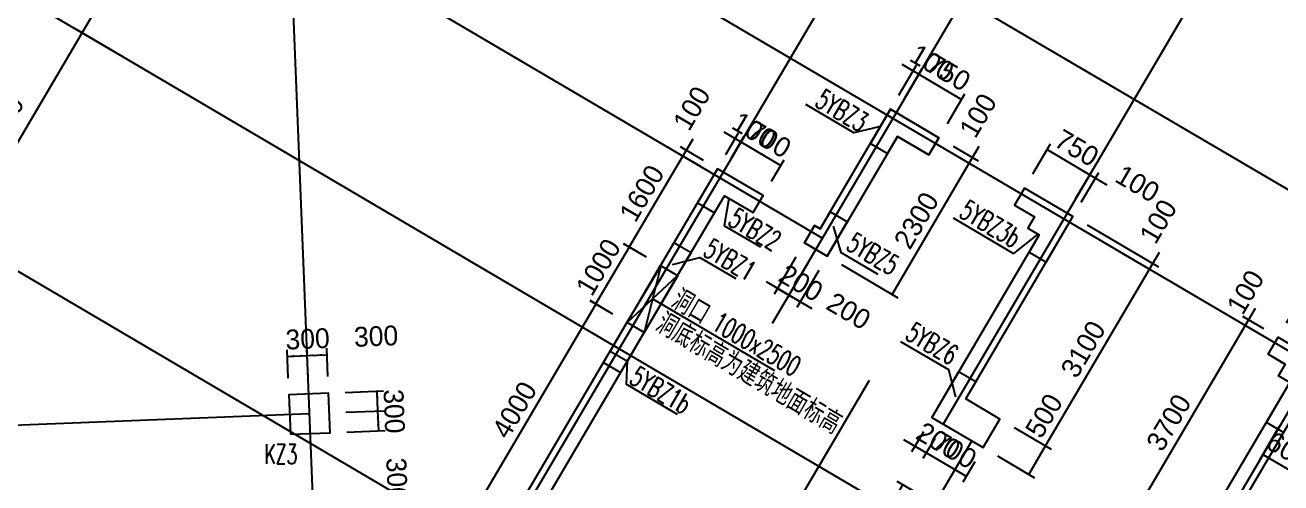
# Model space of a CAD drawing. Extents: x 387171 to 699106, y 11966 to 245688.
# Drawn here: x 485608 to 504596, y 182344 to 189266 of the extents above; entities that cross this region are included whole.
import ezdxf

# ---------------------------------------------------------------- set-up
doc = ezdxf.new("R2010")
doc.units = 0
doc.header["$LTSCALE"] = 100
doc.header["$MEASUREMENT"] = 0
doc.linetypes.add('DASHED', pattern=[19.05, 12.7, -6.35])
for name, color, linetype in [('b边缘构件', 235, 'Continuous'), ('COLU', 7, 'Continuous'), ('COLU_DASH', 9, 'DASHED'), ('DIM', 3, 'Continuous'), ('DOTE', 253, 'Continuous'), ('L-AXIS', 3, 'Continuous'), ('NUM', 7, 'Continuous'), ('wall-主楼', 2, 'Continuous'), ('wall-开洞', 5, 'Continuous'), ('Y阴影', 254, 'Continuous'), ('剪力墙开洞', 5, 'Continuous'), ('小尺寸', 4, 'Continuous'), ('边缘构件标注', 1, 'Continuous'), ('门', 174, 'Continuous')]:
    doc.layers.add(name, color=color, linetype=linetype)
doc.styles.add('hztxt', font='hztxt')
doc.styles.get("Standard").update_dxf_attribs({"font": 'standard'})
doc.dimstyles.get("Standard").update_dxf_attribs({"dimtxt": 300, "dimasz": 100, "dimexe": 100, "dimexo": 250, "dimgap": 100, "dimtad": 0, "dimtoh": 1, "dimdec": 0, "dimdsep": 46, "dimcen": 0.09, "dimclrt": 7, "dimadec": 0, "dimazin": 0, "dimtfac": 1, "dimtdec": 4, "dimtofl": 0, "dimtmove": 0, "dimatfit": 3, "dimfxl": 1, "dimtolj": 1, "dimtzin": 0, "dimarcsym": 0})

# ---------------------------------------------------------------- blocks, each defined once
blk = doc.blocks.new('*D2162')
at = {"layer": 'L-AXIS', "color": 0, "linetype": 'ByBlock', "lineweight": -2}
for p, q in [((484645, 186045), (486470, 189148)), ((487096, 188780), (486383, 189199)), ((485271, 185676), (484558, 186096))]:
    blk.add_line(p, q, dxfattribs=at)
for points in [[(486470, 189148), (486433, 189054), (486405, 189071)], [(484645, 186045), (484681, 186139), (484710, 186123)]]:
    blk.add_solid(points, dxfattribs=at)
at = {"layer": 'L-AXIS', "color": 7, "linetype": 'Continuous', "lineweight": -2, "insert": (485255, 187774), "char_height": 300, "width": 775, "attachment_point": 5, "rotation": 59.5454, "style": 'hztxt'}
blk.add_mtext('3600', dxfattribs=at)
blk = doc.blocks.new('*D4190')
at = {"layer": 'L-AXIS', "color": 0, "linetype": 'ByBlock', "lineweight": -2}
for p, q in [((488617, 191366), (487904, 191785)), ((486470, 189148), (487990, 191735)), ((487096, 188780), (486383, 189199))]:
    blk.add_line(p, q, dxfattribs=at)
for points in [[(487990, 191735), (487954, 191640), (487925, 191657)], [(486470, 189148), (486506, 189243), (486535, 189226)]]:
    blk.add_solid(points, dxfattribs=at)
at = {"layer": 'L-AXIS', "color": 7, "linetype": 'Continuous', "lineweight": -2, "insert": (487623, 190160), "char_height": 300, "width": 780, "attachment_point": 5, "rotation": 59.5454, "style": 'hztxt'}
blk.add_mtext('3000', dxfattribs=at)
blk = doc.blocks.new('*D2047')
at = {"layer": '小尺寸', "color": 0, "linetype": 'ByBlock', "lineweight": -2}
for p, q in [((499363, 183017), (499184, 182712)), ((499235, 182798), (499839, 182444)), ((499967, 182662), (499788, 182357))]:
    blk.add_line(p, q, dxfattribs=at)
for points in [[(499235, 182798), (499330, 182762), (499313, 182733)], [(499839, 182444), (499744, 182480), (499761, 182509)]]:
    blk.add_solid(points, dxfattribs=at)
at = {"layer": '小尺寸', "color": 7, "linetype": 'Continuous', "lineweight": -2, "insert": (499664, 182837), "char_height": 300, "width": 566.67, "attachment_point": 5, "rotation": 329.5454, "style": 'hztxt'}
blk.add_mtext('700', dxfattribs=at)
blk = doc.blocks.new('*D2266')
at = {"layer": '小尺寸', "color": 0, "linetype": 'ByBlock', "lineweight": -2}
for p, q in [((500563, 183182), (501123, 182852)), ((500783, 182472), (501037, 182903)), ((500309, 182751), (500869, 182421))]:
    blk.add_line(p, q, dxfattribs=at)
for points in [[(501037, 182903), (501000, 182808), (500972, 182825)], [(500783, 182472), (500820, 182567), (500848, 182550)]]:
    blk.add_solid(points, dxfattribs=at)
at = {"layer": '小尺寸', "color": 7, "linetype": 'Continuous', "lineweight": -2, "insert": (501015, 183360), "char_height": 300, "width": 566.67, "attachment_point": 5, "rotation": 59.5454, "style": 'hztxt'}
blk.add_mtext('500', dxfattribs=at)
blk = doc.blocks.new('*D2237')
at = {"layer": '小尺寸', "color": 0, "linetype": 'ByBlock', "lineweight": -2}
for p, q in [((501617, 186158), (502694, 185525)), ((501667, 186244), (502745, 185611)), ((502507, 185403), (502760, 185834))]:
    blk.add_line(p, q, dxfattribs=at)
for points in [[(502659, 185662), (502695, 185756), (502724, 185739)], [(502608, 185575), (502572, 185481), (502543, 185498)]]:
    blk.add_solid(points, dxfattribs=at)
at = {"layer": '小尺寸', "color": 7, "linetype": 'Continuous', "lineweight": -2, "insert": (502742, 186297), "char_height": 300, "width": 476.67, "attachment_point": 5, "rotation": 59.5454, "style": 'hztxt'}
blk.add_mtext('100', dxfattribs=at)
blk = doc.blocks.new('*D1661')
at = {"layer": '小尺寸', "color": 0, "linetype": 'ByBlock', "lineweight": -2}
for p, q in [((496172, 187651), (496603, 187398)), ((496204, 187311), (496395, 187636)), ((496290, 187260), (496481, 187585))]:
    blk.add_line(p, q, dxfattribs=at)
for points in [[(496345, 187550), (496250, 187586), (496267, 187615)], [(496431, 187499), (496525, 187463), (496509, 187434)]]:
    blk.add_solid(points, dxfattribs=at)
at = {"layer": '小尺寸', "color": 7, "linetype": 'Continuous', "lineweight": -2, "insert": (496632, 187671), "char_height": 300, "width": 476.67, "attachment_point": 5, "rotation": 329.5454, "style": 'hztxt'}
blk.add_mtext('100', dxfattribs=at)
blk = doc.blocks.new('*D1627')
at = {"layer": '小尺寸', "color": 0, "linetype": 'ByBlock', "lineweight": -2}
for p, q in [((496290, 187260), (496481, 187585)), ((496431, 187499), (497034, 187144)), ((496894, 186905), (497085, 187230))]:
    blk.add_line(p, q, dxfattribs=at)
for points in [[(496431, 187499), (496525, 187463), (496509, 187434)], [(497034, 187144), (496940, 187181), (496956, 187209)]]:
    blk.add_solid(points, dxfattribs=at)
at = {"layer": '小尺寸', "color": 7, "linetype": 'Continuous', "lineweight": -2, "insert": (496859, 187537), "char_height": 300, "width": 566.67, "attachment_point": 5, "rotation": 329.5454, "style": 'hztxt'}
blk.add_mtext('700', dxfattribs=at)
blk = doc.blocks.new('*D3998')
at = {"layer": '小尺寸', "color": 0, "linetype": 'ByBlock', "lineweight": -2}
for p, q in [((494744, 185907), (495555, 187286)), ((495814, 187134), (495469, 187337)), ((495003, 185755), (494658, 185958))]:
    blk.add_line(p, q, dxfattribs=at)
for points in [[(495555, 187286), (495519, 187191), (495490, 187208)], [(494744, 185907), (494780, 186002), (494809, 185985)]]:
    blk.add_solid(points, dxfattribs=at)
at = {"layer": '小尺寸', "color": 7, "linetype": 'Continuous', "lineweight": -2, "insert": (494934, 186723), "char_height": 300, "width": 685, "attachment_point": 5, "rotation": 59.5454, "style": 'hztxt'}
blk.add_mtext('1600', dxfattribs=at)
blk = doc.blocks.new('*D1457')
at = {"layer": '小尺寸', "color": 0, "linetype": 'ByBlock', "lineweight": -2}
for p, q in [((495454, 187114), (495707, 187545)), ((495864, 187220), (495520, 187423)), ((495814, 187134), (495469, 187337))]:
    blk.add_line(p, q, dxfattribs=at)
for points in [[(495606, 187372), (495642, 187467), (495671, 187450)], [(495555, 187286), (495519, 187191), (495490, 187208)]]:
    blk.add_solid(points, dxfattribs=at)
at = {"layer": '小尺寸', "color": 7, "linetype": 'Continuous', "lineweight": -2, "insert": (495689, 188008), "char_height": 300, "width": 476.67, "attachment_point": 5, "rotation": 59.5454, "style": 'hztxt'}
blk.add_mtext('100', dxfattribs=at)
blk = doc.blocks.new('*D1728')
at = {"layer": '小尺寸', "color": 0, "linetype": 'ByBlock', "lineweight": -2}
for p, q in [((497264, 185759), (496934, 185199)), ((497436, 185658), (497107, 185098)), ((496813, 185387), (497330, 185082))]:
    blk.add_line(p, q, dxfattribs=at)
for points in [[(496985, 185285), (496890, 185322), (496907, 185350)], [(497158, 185184), (497252, 185148), (497235, 185119)]]:
    blk.add_solid(points, dxfattribs=at)
at = {"layer": '小尺寸', "color": 7, "linetype": 'Continuous', "lineweight": -2, "insert": (497340, 185366), "char_height": 300, "width": 566.67, "attachment_point": 5, "rotation": 329.5454, "style": 'hztxt'}
blk.add_mtext('200', dxfattribs=at)
blk = doc.blocks.new('*D4065')
at = {"layer": '小尺寸', "color": 0, "linetype": 'ByBlock', "lineweight": -2}
for p, q in [((499641, 187435), (500021, 187213)), ((499782, 187005), (500036, 187436)), ((499591, 187349), (499970, 187126))]:
    blk.add_line(p, q, dxfattribs=at)
for points in [[(499934, 187263), (499971, 187358), (500000, 187341)], [(499884, 187177), (499847, 187082), (499819, 187099)]]:
    blk.add_solid(points, dxfattribs=at)
at = {"layer": '小尺寸', "color": 7, "linetype": 'Continuous', "lineweight": -2, "insert": (500018, 187899), "char_height": 300, "width": 476.67, "attachment_point": 5, "rotation": 59.5454, "style": 'hztxt'}
blk.add_mtext('100', dxfattribs=at)
blk = doc.blocks.new('*D3393')
at = {"layer": '小尺寸', "color": 0, "linetype": 'ByBlock', "lineweight": -2}
for p, q in [((497436, 185658), (497107, 185098)), ((497609, 185557), (497279, 184996)), ((496985, 185285), (497502, 184981))]:
    blk.add_line(p, q, dxfattribs=at)
for points in [[(497158, 185184), (497063, 185220), (497080, 185249)], [(497330, 185082), (497425, 185046), (497408, 185017)]]:
    blk.add_solid(points, dxfattribs=at)
at = {"layer": '小尺寸', "color": 7, "linetype": 'Continuous', "lineweight": -2, "insert": (498061, 184942), "char_height": 300, "width": 566.67, "attachment_point": 5, "rotation": 329.5454, "style": 'hztxt'}
blk.add_mtext('200', dxfattribs=at)
blk = doc.blocks.new('*D3624')
at = {"layer": '小尺寸', "color": 0, "linetype": 'ByBlock', "lineweight": -2}
for p, q in [((499591, 187349), (499970, 187126)), ((498718, 185194), (499884, 187177)), ((497951, 185645), (498804, 185144))]:
    blk.add_line(p, q, dxfattribs=at)
for points in [[(499884, 187177), (499847, 187082), (499819, 187099)], [(498718, 185194), (498754, 185289), (498783, 185272)]]:
    blk.add_solid(points, dxfattribs=at)
at = {"layer": '小尺寸', "color": 7, "linetype": 'Continuous', "lineweight": -2, "insert": (499085, 186312), "char_height": 300, "width": 780, "attachment_point": 5, "rotation": 59.5454, "style": 'hztxt'}
blk.add_mtext('2300', dxfattribs=at)
blk = doc.blocks.new('*D3846')
at = {"layer": '小尺寸', "color": 0, "linetype": 'ByBlock', "lineweight": -2}
for p, q in [((498820, 188209), (499085, 188660)), ((498862, 188675), (499293, 188422)), ((498906, 188158), (499172, 188609))]:
    blk.add_line(p, q, dxfattribs=at)
for points in [[(499035, 188574), (498940, 188610), (498957, 188639)], [(499121, 188523), (499215, 188487), (499199, 188458)]]:
    blk.add_solid(points, dxfattribs=at)
at = {"layer": '小尺寸', "color": 7, "linetype": 'Continuous', "lineweight": -2, "insert": (499322, 188695), "char_height": 300, "width": 476.67, "attachment_point": 5, "rotation": 329.5454, "style": 'hztxt'}
blk.add_mtext('100', dxfattribs=at)
blk = doc.blocks.new('*D2244')
at = {"layer": '小尺寸', "color": 0, "linetype": 'ByBlock', "lineweight": -2}
for p, q in [((498906, 188158), (499172, 188609)), ((499121, 188523), (499767, 188143)), ((499553, 187778), (499818, 188229))]:
    blk.add_line(p, q, dxfattribs=at)
for points in [[(499121, 188523), (499215, 188487), (499199, 188458)], [(499767, 188143), (499673, 188179), (499690, 188208)]]:
    blk.add_solid(points, dxfattribs=at)
at = {"layer": '小尺寸', "color": 7, "linetype": 'Continuous', "lineweight": -2, "insert": (499571, 188548), "char_height": 300, "width": 566.67, "attachment_point": 5, "rotation": 329.5454, "style": 'hztxt'}
blk.add_mtext('750', dxfattribs=at)
blk = doc.blocks.new('*D2468')
at = {"layer": '小尺寸', "color": 0, "linetype": 'ByBlock', "lineweight": -2}
for p, q in [((500846, 187017), (501111, 187469)), ((501060, 187383), (501707, 187002)), ((501492, 186637), (501758, 187089))]:
    blk.add_line(p, q, dxfattribs=at)
for points in [[(501060, 187383), (501155, 187346), (501138, 187318)], [(501707, 187002), (501612, 187039), (501629, 187067)]]:
    blk.add_solid(points, dxfattribs=at)
at = {"layer": '小尺寸', "color": 7, "linetype": 'Continuous', "lineweight": -2, "insert": (501510, 187408), "char_height": 300, "width": 566.67, "attachment_point": 5, "rotation": 329.5454, "style": 'hztxt'}
blk.add_mtext('750', dxfattribs=at)
blk = doc.blocks.new('*D2719')
at = {"layer": '小尺寸', "color": 0, "linetype": 'ByBlock', "lineweight": -2}
for p, q in [((501492, 186637), (501758, 187089)), ((501535, 187104), (501966, 186850)), ((501578, 186587), (501844, 187038))]:
    blk.add_line(p, q, dxfattribs=at)
for points in [[(501707, 187002), (501612, 187039), (501629, 187067)], [(501793, 186952), (501888, 186915), (501871, 186887)]]:
    blk.add_solid(points, dxfattribs=at)
at = {"layer": '小尺寸', "color": 7, "linetype": 'Continuous', "lineweight": -2, "insert": (502429, 186868), "char_height": 300, "width": 476.67, "attachment_point": 5, "rotation": 329.5454, "style": 'hztxt'}
blk.add_mtext('100', dxfattribs=at)
blk = doc.blocks.new('*D2944')
at = {"layer": '小尺寸', "color": 0, "linetype": 'ByBlock', "lineweight": -2}
for p, q in [((499191, 183118), (499012, 182814)), ((498890, 183001), (499408, 182697)), ((499363, 183017), (499184, 182712))]:
    blk.add_line(p, q, dxfattribs=at)
for points in [[(499063, 182900), (498968, 182936), (498985, 182965)], [(499235, 182798), (499330, 182762), (499313, 182733)]]:
    blk.add_solid(points, dxfattribs=at)
at = {"layer": '小尺寸', "color": 7, "linetype": 'Continuous', "lineweight": -2, "insert": (499418, 182981), "char_height": 300, "width": 566.67, "attachment_point": 5, "rotation": 329.5454, "style": 'hztxt'}
blk.add_mtext('200', dxfattribs=at)
blk = doc.blocks.new('*D4046')
at = {"layer": '小尺寸', "color": 0, "linetype": 'ByBlock', "lineweight": -2}
for p, q in [((502134, 185854), (502694, 185525)), ((501037, 182903), (502608, 185575)), ((500563, 183182), (501123, 182852))]:
    blk.add_line(p, q, dxfattribs=at)
for points in [[(502608, 185575), (502572, 185481), (502543, 185498)], [(501037, 182903), (501073, 182998), (501102, 182981)]]:
    blk.add_solid(points, dxfattribs=at)
at = {"layer": '小尺寸', "color": 7, "linetype": 'Continuous', "lineweight": -2, "insert": (501607, 184366), "char_height": 300, "width": 775, "attachment_point": 5, "rotation": 59.5454, "style": 'hztxt'}
blk.add_mtext('3100', dxfattribs=at)
blk = doc.blocks.new('*D2906')
at = {"layer": '小尺寸', "color": 0, "linetype": 'ByBlock', "lineweight": -2}
for p, q in [((504572, 183195), (504275, 182688)), ((505093, 182896), (504792, 182384)), ((504325, 182775), (504842, 182470))]:
    blk.add_line(p, q, dxfattribs=at)
for points in [[(504325, 182775), (504420, 182738), (504403, 182709)], [(504842, 182470), (504748, 182507), (504765, 182535)]]:
    blk.add_solid(points, dxfattribs=at)
at = {"layer": '小尺寸', "color": 7, "linetype": 'Continuous', "lineweight": -2, "insert": (504711, 182838), "char_height": 300, "width": 556.67, "attachment_point": 5, "rotation": 329.5454, "style": 'hztxt'}
blk.add_mtext('600', dxfattribs=at)
blk = doc.blocks.new('*D906')
at = {"layer": '小尺寸', "color": 0, "linetype": 'ByBlock', "lineweight": -2}
for p, q in [((504682, 184762), (504947, 185213)), ((504896, 185127), (505500, 184772)), ((505285, 184407), (505551, 184858))]:
    blk.add_line(p, q, dxfattribs=at)
for points in [[(504896, 185127), (504991, 185091), (504974, 185062)], [(505500, 184772), (505405, 184809), (505422, 184837)]]:
    blk.add_solid(points, dxfattribs=at)
at = {"layer": '小尺寸', "color": 7, "linetype": 'Continuous', "lineweight": -2, "insert": (505325, 185165), "char_height": 300, "width": 566.67, "attachment_point": 5, "rotation": 329.5454, "style": 'hztxt'}
blk.add_mtext('700', dxfattribs=at)
blk = doc.blocks.new('*D1952')
at = {"layer": '小尺寸', "color": 0, "linetype": 'ByBlock', "lineweight": -2}
for p, q in [((504207, 184983), (503953, 184552)), ((504289, 184587), (503968, 184775)), ((504340, 184673), (504019, 184862))]:
    blk.add_line(p, q, dxfattribs=at)
for points in [[(504105, 184811), (504142, 184906), (504170, 184889)], [(504055, 184725), (504018, 184630), (503990, 184647)]]:
    blk.add_solid(points, dxfattribs=at)
at = {"layer": '小尺寸', "color": 7, "linetype": 'Continuous', "lineweight": -2, "insert": (504061, 185229), "char_height": 300, "width": 476.67, "attachment_point": 5, "rotation": 59.5454, "style": 'hztxt'}
blk.add_mtext('100', dxfattribs=at)
blk = doc.blocks.new('*D1711')
at = {"layer": '小尺寸', "color": 0, "linetype": 'ByBlock', "lineweight": -2}
for p, q in [((494237, 185045), (492210, 181597)), ((494493, 184894), (494151, 185096)), ((492466, 181446), (492124, 181647))]:
    blk.add_line(p, q, dxfattribs=at)
for points in [[(494237, 185045), (494201, 184950), (494172, 184967)], [(492210, 181597), (492246, 181691), (492275, 181674)]]:
    blk.add_solid(points, dxfattribs=at)
at = {"layer": '小尺寸', "color": 7, "linetype": 'Continuous', "lineweight": -2, "insert": (493008, 183448), "char_height": 300, "width": 790, "attachment_point": 5, "rotation": 59.5454, "style": 'hztxt'}
blk.add_mtext('4000', dxfattribs=at)
blk = doc.blocks.new('*D2159')
at = {"layer": '小尺寸', "color": 0, "linetype": 'ByBlock', "lineweight": -2}
for p, q in [((496854, 178866), (498882, 182314)), ((499062, 182208), (498796, 182365)), ((497035, 178760), (496768, 178917))]:
    blk.add_line(p, q, dxfattribs=at)
for points in [[(498882, 182314), (498845, 182219), (498817, 182236)], [(496854, 178866), (496891, 178960), (496919, 178944)]]:
    blk.add_solid(points, dxfattribs=at)
at = {"layer": '小尺寸', "color": 7, "linetype": 'Continuous', "lineweight": -2, "insert": (497653, 180717), "char_height": 300, "width": 790, "attachment_point": 5, "rotation": 59.5454, "style": 'hztxt'}
blk.add_mtext('4000', dxfattribs=at)
blk = doc.blocks.new('*D2513')
at = {"layer": '小尺寸', "color": 0, "linetype": 'ByBlock', "lineweight": -2}
for p, q in [((504289, 184587), (503968, 184775)), ((504054, 184724), (502179, 181535)), ((502845, 181144), (502093, 181586))]:
    blk.add_line(p, q, dxfattribs=at)
for points in [[(504054, 184724), (504018, 184630), (503989, 184647)], [(502179, 181535), (502216, 181630), (502244, 181613)]]:
    blk.add_solid(points, dxfattribs=at)
at = {"layer": '小尺寸', "color": 7, "linetype": 'Continuous', "lineweight": -2, "insert": (502901, 183257), "char_height": 300, "width": 780, "attachment_point": 5, "rotation": 59.5454, "style": 'hztxt'}
blk.add_mtext('3700', dxfattribs=at)
blk = doc.blocks.new('*D2362')
at = {"layer": 'DIM', "color": 0, "linetype": 'ByBlock', "lineweight": -2}
for p, q in [((490447, 183712), (491026, 183735)), ((490926, 183731), (490938, 183431)), ((490459, 183412), (491038, 183435))]:
    blk.add_line(p, q, dxfattribs=at)
for points in [[(490926, 183731), (490946, 183632), (490913, 183630)], [(490938, 183431), (490917, 183530), (490950, 183532)]]:
    blk.add_solid(points, dxfattribs=at)
at = {"layer": 'DIM', "color": 7, "linetype": 'Continuous', "lineweight": -2, "insert": (491188, 183426), "char_height": 300, "width": 566.67, "attachment_point": 5, "rotation": 272.2988, "style": 'hztxt'}
blk.add_mtext('300', dxfattribs=at)
blk = doc.blocks.new('*D3091')
at = {"layer": 'DIM', "color": 0, "linetype": 'ByBlock', "lineweight": -2}
for p, q in [((490459, 183412), (491038, 183435)), ((490938, 183431), (490950, 183131)), ((490471, 183112), (491050, 183135))]:
    blk.add_line(p, q, dxfattribs=at)
for points in [[(490938, 183431), (490958, 183332), (490925, 183331)], [(490950, 183131), (490929, 183231), (490962, 183232)]]:
    blk.add_solid(points, dxfattribs=at)
at = {"layer": 'DIM', "color": 7, "linetype": 'Continuous', "lineweight": -2, "insert": (491230, 182391), "char_height": 300, "width": 566.67, "attachment_point": 5, "rotation": 272.2988, "style": 'hztxt'}
blk.add_mtext('300', dxfattribs=at)
blk = doc.blocks.new('*D357')
at = {"layer": 'DIM', "color": 0, "linetype": 'ByBlock', "lineweight": -2}
for p, q in [((489588, 183927), (489570, 184357)), ((489574, 184257), (489874, 184269)), ((489887, 183940), (489870, 184369))]:
    blk.add_line(p, q, dxfattribs=at)
for points in [[(489574, 184257), (489674, 184278), (489675, 184244)], [(489874, 184269), (489775, 184248), (489773, 184282)]]:
    blk.add_solid(points, dxfattribs=at)
at = {"layer": 'DIM', "color": 7, "linetype": 'Continuous', "lineweight": -2, "insert": (489879, 184520), "char_height": 300, "width": 566.67, "attachment_point": 5, "rotation": 2.2988, "style": 'hztxt'}
blk.add_mtext('300', dxfattribs=at)
blk = doc.blocks.new('*D1117')
at = {"layer": 'DIM', "color": 0, "linetype": 'ByBlock', "lineweight": -2}
for p, q in [((490187, 183952), (490170, 184381)), ((489887, 183940), (489870, 184369)), ((489874, 184269), (490174, 184281))]:
    blk.add_line(p, q, dxfattribs=at)
for points in [[(489874, 184269), (489973, 184290), (489975, 184256)], [(490174, 184281), (490075, 184260), (490073, 184294)]]:
    blk.add_solid(points, dxfattribs=at)
at = {"layer": 'DIM', "color": 7, "linetype": 'Continuous', "lineweight": -2, "insert": (490915, 184561), "char_height": 300, "width": 566.67, "attachment_point": 5, "rotation": 2.2988, "style": 'hztxt'}
blk.add_mtext('300', dxfattribs=at)
blk = doc.blocks.new('*D1848')
at = {"layer": '小尺寸', "color": 0, "linetype": 'ByBlock', "lineweight": -2}
for p, q in [((494238, 185049), (494745, 185911)), ((495003, 185759), (494659, 185961)), ((494495, 184897), (494152, 185100))]:
    blk.add_line(p, q, dxfattribs=at)
for points in [[(494745, 185911), (494709, 185816), (494680, 185833)], [(494238, 185049), (494274, 185144), (494303, 185127)]]:
    blk.add_solid(points, dxfattribs=at)
at = {"layer": '小尺寸', "color": 7, "linetype": 'Continuous', "lineweight": -2, "insert": (494276, 185607), "char_height": 300, "width": 690, "attachment_point": 5, "rotation": 59.4867, "style": 'hztxt'}
blk.add_mtext('1000', dxfattribs=at)

msp = doc.modelspace()

# ---------------------------------------------------------------- hatches: boundary and pattern name
at = {"layer": 'Y阴影'}
h = msp.add_hatch(dxfattribs=at)
h.set_pattern_fill('ANSI31', color=256, scale=25, angle=-30.45463, style=0)
h.set_pattern_definition([])
h.paths.add_polyline_path([(498693.3, 187993), (498389.1, 187475.8), (498647.8, 187323.8), (498799.8, 187582.4), (499273.9, 187303.6), (499426, 187562.2)], flags=0)
h = msp.add_hatch(dxfattribs=at)
h.set_pattern_fill('ANSI31', color=256, scale=25, angle=-30.45463, style=0)
h.set_pattern_definition([])
h.paths.add_polyline_path([(496077.2, 187095.1), (495773.1, 186577.9), (496031.7, 186425.8), (496183.8, 186684.5), (496614.8, 186431), (496766.8, 186689.6)], flags=0)
h = msp.add_hatch(dxfattribs=at)
h.set_pattern_fill('ANSI31', color=256, scale=25, angle=-30.45463, style=0)
h.set_pattern_definition([])
h.paths.add_polyline_path([(500719, 186801.9), (500567.1, 186543.6), (500868.7, 186365.9), (500767.5, 186193.8), (500939.9, 186092.4), (500787.8, 185833.8), (501046.4, 185681.7), (501451.9, 186371.4)], flags=0)
h = msp.add_hatch(dxfattribs=at)
h.set_pattern_fill('ANSI31', color=256, scale=25, angle=-30.45463, style=0)
h.set_pattern_definition([])
h.paths.add_polyline_path([(497542.7, 186233.5), (497390.6, 185974.9), (497735.4, 185772.1), (498039.5, 186289.3), (497780.9, 186441.4), (497628.9, 186182.8)], flags=0)
h = msp.add_hatch(dxfattribs=at)
h.set_pattern_fill('ANSI31', color=256, scale=25, angle=-30.45463, style=0)
h.set_pattern_definition([])
h.paths.add_polyline_path([(495418.3, 185974.5), (495215.6, 185629.7), (495474.2, 185477.6), (495676.9, 185822.4)], flags=0)
h = msp.add_hatch(dxfattribs=at)
h.set_pattern_fill('ANSI31', color=256, scale=25, angle=-30.45463, style=0)
h.set_pattern_definition([])
h.paths.add_polyline_path([(494708.7, 184767.6), (494455.3, 184336.6), (494713.9, 184184.6), (494967.3, 184615.6)], flags=0)
h = msp.add_hatch(dxfattribs=at)
h.set_pattern_fill('ANSI31', color=256, scale=25, angle=-30.45463, style=0)
h.set_pattern_definition([])
edge = h.paths.add_edge_path(flags=0)
edge.add_line((504378, 183258.8), (504731.5, 183860.1))
edge.add_arc((504729.4, 183861.3), 2.5, 329.54537, 419.54537)
edge.add_line((504730.7, 183863.5), (504560.4, 183963.6))
edge.add_line((504560.4, 183963.6), (504660.5, 184133.9))
edge.add_arc((504658.3, 184135.1), 2.5, 329.54537, 419.54537)
edge.add_line((504659.6, 184137.3), (504403.2, 184288.1))
edge.add_line((504403.2, 184288.1), (504555.2, 184546.7))
edge.add_line((504555.2, 184546.7), (505244.8, 184141.2))
edge.add_line((505244.8, 184141.2), (504940.7, 183624))
edge.add_line((504940.7, 183624), (505371.8, 183370.6))
edge.add_line((505371.8, 183370.6), (505219.7, 183111.9))
edge.add_line((505219.7, 183111.9), (504788.7, 183365.4))
edge.add_line((504788.7, 183365.4), (504636.6, 183106.8))
edge.add_line((504636.6, 183106.8), (504378, 183258.8))

# ---------------------------------------------------------------- linework, layer by layer
at = {"layer": 'b边缘构件'}
for points in [[(498693.3, 187993), (498389.1, 187475.8), (498647.8, 187323.8), (498799.8, 187582.4), (499273.9, 187303.6), (499426, 187562.2), (498693.3, 187993)], [(496077.2, 187095.1), (495773.1, 186577.9), (496031.7, 186425.8), (496183.8, 186684.5), (496614.8, 186431), (496766.8, 186689.6), (496077.2, 187095.1)], [(500719, 186801.9), (500567.1, 186543.6), (500868.7, 186365.9), (500767.5, 186193.8), (500939.9, 186092.4), (500787.8, 185833.8), (501046.4, 185681.7), (501451.9, 186371.4), (500719, 186801.9)], [(497542.7, 186233.5), (497390.6, 185974.9), (497735.4, 185772.1), (498039.5, 186289.3), (497780.9, 186441.4), (497628.9, 186182.8), (497542.7, 186233.5)], [(495418.3, 185974.5), (495215.6, 185629.7), (495474.2, 185477.6), (495676.9, 185822.4), (495418.3, 185974.5)], [(494708.7, 184767.6), (494455.3, 184336.6), (494713.9, 184184.6), (494967.3, 184615.6), (494708.7, 184767.6)], [(499829.8, 183612.6), (499981.9, 183871.2), (499723.3, 184023.3), (499317.8, 183333.6), (500093.6, 182877.5), (500347, 183308.5), (499829.8, 183612.6), (499981.9, 183871.2)]]:
    msp.add_lwpolyline(points, dxfattribs=at)
msp.add_lwpolyline([(504378, 183258.8), (504731.5, 183860.1, 0.4142136), (504730.7, 183863.5), (504560.4, 183963.6), (504660.5, 184133.9, 0.4142136), (504659.6, 184137.3), (504403.2, 184288.1), (504555.2, 184546.7), (505244.8, 184141.2), (504940.7, 183624), (505371.8, 183370.6), (505219.7, 183111.9), (504788.7, 183365.4), (504636.6, 183106.8)], format="xyb", close=True, dxfattribs=at)
at = {"layer": 'COLU'}
msp.add_lwpolyline([(489621.6, 183078.2), (490221.1, 183102.2), (490197.1, 183701.7), (489597.5, 183677.7)], close=True, dxfattribs=at)
at = {"layer": 'COLU_DASH'}
msp.add_line((494353.9, 184164.2), (494612.5, 184012.2), dxfattribs=at)
at = {"layer": 'DOTE'}
for p, q in [((495323.3, 48523.1), (487855.3, 234558.3)), ((501021.6, 195306.9), (487657.8, 172578.6)), ((490960.9, 194859.3), (536912.8, 167840.5)), ((502573.2, 194394.6), (496903.9, 184752.6)), ((489896.5, 193049), (523813.7, 173106.4)), ((505159.3, 192874), (499490, 183232)), ((488832.1, 191238.8), (497664.2, 186045.6)), ((487311.5, 188652.7), (528297.4, 164553.8)), ((522507.5, 163782.3), (485487, 185549.6)), ((505107.7, 184105.2), (495588.5, 167915.5)), ((498369.4, 183890.9), (490674.9, 170804.6)), ((489909.3, 183389.9), (476472.7, 182850.6)), ((499921.1, 182978.6), (492226.5, 169892.2))]:
    msp.add_line(p, q, dxfattribs=at)
at = {"layer": 'L-AXIS'}
msp.add_line((485645.7, 189632.9), (487311.8, 188653.3), dxfattribs=at)
at = {"layer": 'wall-主楼'}
for points in [[(499273.9, 187303.6), (498799.8, 187582.4), (497735.4, 185772.1), (497390.6, 185974.9), (497542.7, 186233.5), (497628.9, 186182.8), (498693.3, 187993), (499426, 187562.2)], [(496077.2, 187095.1), (495215.6, 185629.7), (495474.2, 185477.6), (496183.8, 186684.5), (496614.8, 186431), (496766.8, 186689.6)], [(500868.7, 186365.9), (500767.3, 186193.5), (500939.7, 186092.1), (499317.8, 183333.6), (500093.6, 182877.5), (500347, 183308.5), (499829.8, 183612.6), (501451.8, 186371.1), (500719, 186801.9), (500567, 186543.3)], [(493041.3, 181339.9), (494967.3, 184615.6), (494708.7, 184767.6), (492630.6, 181233.3), (493449.5, 180751.8), (493601.6, 181010.4)], [(504403, 184287.8), (504555.1, 184546.4), (505244.7, 184140.9), (504940.6, 183623.7), (505371.6, 183370.3), (505219.5, 183111.7), (504788.5, 183365.1), (503318.6, 180865.2), (503060, 181017.3), (504732.7, 183862), (504560.3, 183963.3), (504661.6, 184135.8)]]:
    msp.add_lwpolyline(points, close=True, dxfattribs=at)
at = {"layer": 'wall-开洞'}
for points in [[(495217.1, 185632.3), (495475.7, 185480.2), (494968.9, 184618.2), (494710.2, 184770.3)], [(495217.3, 185632.6), (495475.9, 185480.5), (494969, 184618.5), (494710.4, 184770.5)]]:
    msp.add_lwpolyline(points, close=True, dxfattribs=at)
at = {"layer": '剪力墙开洞'}
msp.add_line((496943, 184038.9), (495094.2, 185125.9), dxfattribs=at)
at = {"layer": '边缘构件标注', "color": 200}
for p, q in [((496248.9, 186646.1), (496179.6, 186232.2)), ((499642.4, 186349.2), (500555.4, 185812.3)), ((496730.5, 185908.3), (496179.6, 186232.2)), ((497826.8, 186223.5), (497941.8, 185827.2)), ((500923.2, 186102.2), (500555.4, 185812.3)), ((498506.2, 185495.3), (497941.8, 185827.2)), ((494713.7, 184186.8), (494696.9, 183836.7)), ((495474.7, 183379.5), (494696.9, 183836.7))]:
    msp.add_line(p, q, dxfattribs=at)
for points in [[(498541.2, 187734.4), (498136.4, 187637.8), (497412.3, 188063.6)], [(495398.4, 185644.7), (495809.1, 185751.3), (496352.2, 185432)], [(499680.6, 183642.3), (499574.1, 184053), (498850, 184478.8)]]:
    msp.add_lwpolyline(points, dxfattribs=at)
at = {"layer": '门'}
for p, q in [((495218.2, 185628.1), (494708.7, 184767.6)), ((495218.2, 185628.1), (494969, 184618.5)), ((494710.4, 184770.5), (495474.2, 185477.6)), ((495474.2, 185477.6), (494967.3, 184615.6))]:
    msp.add_line(p, q, dxfattribs=at)

# ---------------------------------------------------------------- texts
at = {"layer": 'NUM', "color": 200, "width": 0.7}
msp.add_text('KZ3', height=300, dxfattribs=at).set_placement((489224.6, 182629.3))
at = {"layer": '剪力墙开洞', "width": 0.7}
for s, p in [('洞口 1000x2500', (495361.9, 185037)), ('洞底标高为建筑地面标高', (495126.1, 184681))]:
    msp.add_text(s, height=300, rotation=329.54537, dxfattribs=at).set_placement(p)
at = {"layer": '边缘构件标注', "color": 200, "width": 0.7}
for s, p in [('5YBZ3', (497532.1, 188052.2)), ('5YBZ2', (496217.2, 186253.7)), ('5YBZ3b', (499711.6, 186376.5)), ('5YBZ5', (498003.2, 185883.7)), ('5YBZ1', (495840.7, 185791.5)), ('5YBZ6', (498898.1, 184528.2)), ('5YBZ1b', (494725.7, 183860.7))]:
    msp.add_text(s, height=300, rotation=329.54537, dxfattribs=at).set_placement(p)

# ---------------------------------------------------------------- dimensions: what is measured, and where the dimension line sits
at = {"layer": 'DIM', "color": 200}
for base, p1, p2, angle, picture, middle in [((490173.8, 184281.1), (489897.3, 183689.7), (490197.1, 183701.7), 182.29877, '*D1117', (490381.7, 184539.7)), ((490949.8, 183131.5), (490209.1, 183402), (490221.1, 183102.2), 92.29877, '*D3091', (491208.3, 182923.6))]:
    dim = msp.add_linear_dim(base=base, p1=p1, p2=p2, angle=angle, dimstyle='Standard', dxfattribs=at)
    dim.commit()
    dim.dimension.update_dxf_attribs({"geometry": picture, "text_midpoint": middle})
for p1, p2, distance, picture, middle in [((489597.5, 183677.7), (489897.3, 183689.7), 579.8, '*D357', (489346.4, 184498.1)), ((490197.1, 183701.7), (490209.1, 183402), 729.3, '*D2362', (491166.8, 183958.9))]:
    dim = msp.add_aligned_dim(p1=p1, p2=p2, distance=distance, dimstyle='Standard', dxfattribs=at)
    dim.commit()
    dim.dimension.update_dxf_attribs({"geometry": picture, "text_midpoint": middle})
at = {"layer": 'L-AXIS'}
for base, p1, p2, picture, middle in [((487990.2, 191734.6), (487311.8, 188653.3), (488832.4, 191239.4), '*D4190', (487623.4, 190160)), ((486469.6, 189148.5), (485487, 185549.6), (487311.8, 188653.3), '*D2162', (485255.4, 187774.1))]:
    dim = msp.add_linear_dim(base=base, p1=p1, p2=p2, angle=59.54537, dimstyle='Standard', dxfattribs=at)
    dim.commit()
    dim.dimension.update_dxf_attribs({"geometry": picture, "text_midpoint": middle})
at = {"layer": '小尺寸'}
for base, p1, p2, angle, picture, middle in [((499120.9, 188523), (498693.3, 187993), (498779.5, 187942.4), 329.54537, '*D3846', (498987.3, 188891.5)), ((499767.4, 188142.8), (498779.5, 187942.4), (499426, 187562.2), 329.54537, '*D2244', (499570.8, 188548.4)), ((501706.9, 187002.4), (500719, 186801.9), (501365.6, 186421.8), 329.54537, '*D2468', (501510.4, 187408)), ((499883.8, 187177), (497735.4, 185772.1), (499375.3, 187476), 59.54537, '*D3624', (499085.4, 186312.4)), ((501793.2, 186951.7), (501365.6, 186421.8), (501451.8, 186371.1), 329.54537, '*D2719', (502093.9, 187064.9)), ((497329.9, 185082.5), (497563, 185873.5), (497735.4, 185772.1), 329.54537, '*D3393', (497644.6, 185187.5)), ((504054.6, 184724.7), (504555.1, 184546.4), (504504.4, 184460.2), 59.54537, '*D1952', (503864.4, 184894.5)), ((505499.9, 184772.2), (504555.1, 184546.4), (505158.5, 184191.6), 329.54537, '*D906', (505324.9, 185165.1)), ((492209.8, 181596.7), (494708.7, 184767.6), (492681.3, 181319.5), 59.54537, '*D1711', (493008, 183447.5)), ((502179.2, 181535.2), (504504.2, 184460), (503060, 181017.3), 59.54537, '*D2513', (502901.3, 183256.5)), ((499235.1, 182798.5), (499317.8, 183333.6), (499490.2, 183232.3), 329.54537, '*D2944', (499001.4, 183225.9)), ((504842.5, 182470.4), (504699, 183410.1), (505219.5, 183111.7), 329.54537, '*D2906', (504710.6, 182838)), ((498881.7, 182314), (497250, 178633.2), (499277.5, 182081.3), 59.54537, '*D2159', (497652.5, 180716.6))]:
    dim = msp.add_linear_dim(base=base, p1=p1, p2=p2, angle=angle, dimstyle='Standard', dxfattribs=at)
    dim.commit()
    dim.dimension.update_dxf_attribs({"geometry": picture, "text_midpoint": middle})
for p1, p2, distance, picture, middle in [((496029.2, 187007.4), (496079.8, 187093.6), 550, '*D1457', (495492.6, 187673.1)), ((499375.3, 187476), (499426, 187562.2), -589.9, '*D4065', (499821.3, 187564)), ((496077.2, 187095.1), (496163.4, 187044.4), 527.4, '*D1661', (496297.2, 187867.6)), ((496163.4, 187044.4), (496766.8, 186689.6), 527.4, '*D1627', (496859.2, 187537.2)), ((495218.2, 185628.1), (496029.2, 187007.4), 550, '*D3998', (494934, 186723.2)), ((501401.1, 186284.9), (501451.8, 186371.1), -1400, '*D2237', (502545.4, 185962.3)), ((494710.4, 184770.5), (495218.2, 185632.1), 548.7, '*D1848', (494276.2, 185606.8)), ((497390.6, 185974.9), (497563, 185873.5), -800, '*D1728', (496923.8, 185611.3)), ((500347, 183308.5), (501918.3, 185980.8), -800, '*D4046', (501606.8, 184365.9)), ((500093.6, 182877.5), (500347, 183308.5), -800, '*D2266', (500694.4, 182814.2)), ((499490.2, 183232.3), (500093.6, 182877.5), -503.2, '*D2047', (499663.5, 182836.6))]:
    dim = msp.add_aligned_dim(p1=p1, p2=p2, distance=distance, dimstyle='Standard', dxfattribs=at)
    dim.commit()
    dim.dimension.update_dxf_attribs({"geometry": picture, "text_midpoint": middle})

doc.saveas('drawing.dxf')
